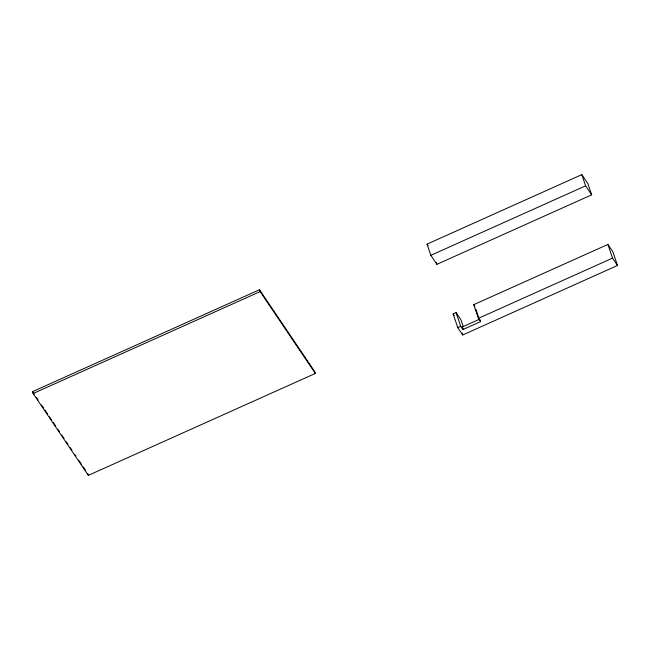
<?xml version="1.0" encoding="UTF-8"?>
<svg xmlns="http://www.w3.org/2000/svg" width="650" height="650" viewBox="0 0 650 650"><rect width="100%" height="100%" fill="white"/><g stroke="black" fill="none" stroke-linecap="round" stroke-linejoin="round"><path stroke-width="0.97" d="M32.5 391.658L259.496 289.746L314.706 371.589L315.331 373.449L88.335 475.361L33.134 393.518L32.5 391.658L34.19 394.16M33.134 393.518L260.13 291.614L315.331 373.449M427.05 244.124L581.823 174.639L587.892 183.641L591.687 194.838L436.914 264.322L430.836 255.32L427.05 244.124L428.155 245.757M430.836 255.32L585.609 185.835L591.687 194.838M456.073 312.601L460.704 326.284L462.914 329.55L480.602 321.612L478.392 318.338L473.761 304.655L607.904 244.441L612.869 251.802L617.5 265.484L462.727 334.969L457.762 327.6L453.131 313.918L456.073 312.601L461.045 319.963L463.255 326.495M457.762 327.6L460.704 326.284M478.392 318.338L612.536 258.123L617.5 265.484M462.914 329.55L462.077 327.064L479.765 319.126L480.602 321.612M473.761 304.655L474.866 306.296M462.077 327.064L463.174 328.705M453.131 313.918L454.228 315.559M36.441 397.499L38.131 400.01M41.511 405.015L43.769 408.354M44.891 410.028L47.71 414.204M49.4 416.707L51.651 420.046M53.341 422.557L55.591 425.896M57.85 429.236L59.54 431.738M61.791 435.077L64.041 438.417M66.3 441.764L67.99 444.267M70.241 447.606L71.931 450.109M74.75 454.285L75.871 455.959M78.691 460.135L81.51 464.311M83.2 466.814L85.451 470.153M607.904 244.441L612.536 258.123M581.823 174.639L585.609 185.835M475.816 309.091L478.66 317.484M462.109 333.141L462.727 334.969M436.28 262.454L436.914 264.322M259.496 289.746L260.13 291.614M87.701 473.493L88.335 475.361"/></g></svg>
